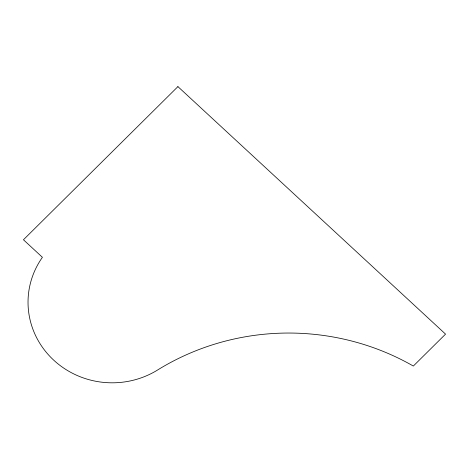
<?xml version="1.0" encoding="UTF-8"?>
<svg xmlns="http://www.w3.org/2000/svg" width="469" height="469" viewBox="0 0 469 469"><rect width="100%" height="100%" fill="white"/><g stroke="black" fill="none" stroke-linecap="round" stroke-linejoin="round"><path stroke-width="0.7" d="M177.909 86.618L23.45 239.765L42.415 257.305A83.904 80.322 2 0 0 51.643 358.175A83.904 80.322 2 0 0 156.617 370.604A242.274 231.932 2 0 1 413.336 366.049L445.55 334.116L177.909 86.618"/></g></svg>
